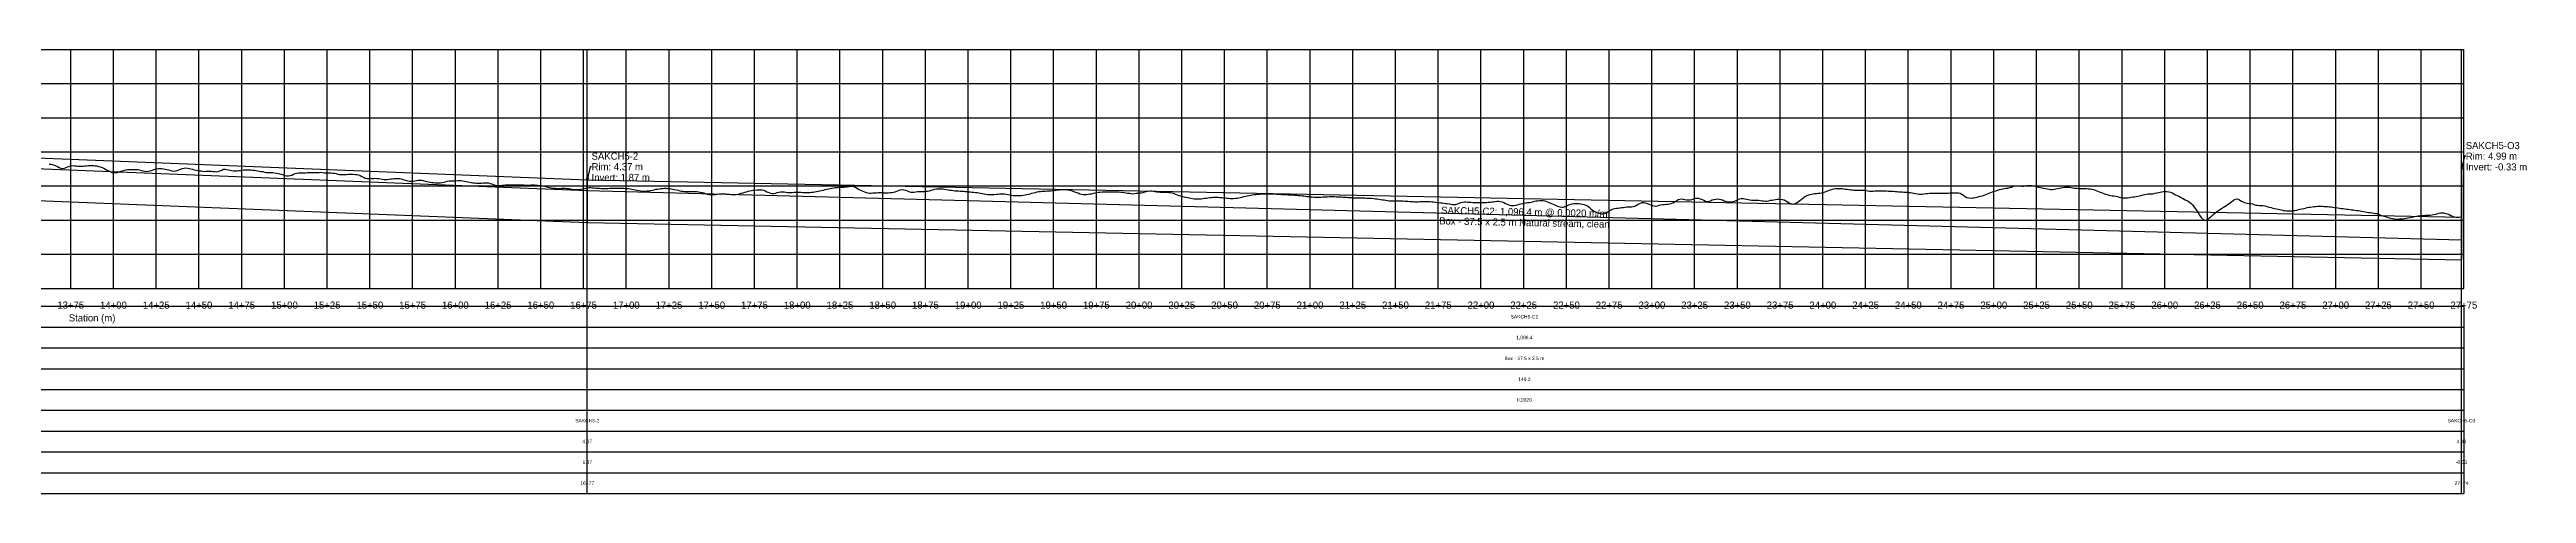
# Model space of a CAD drawing. Extents: x -64 to 2812, y -140 to 127.
# Drawn here: x 1363 to 2812, y -140 to 120 of the extents above; entities that cross this region are included whole.
import ezdxf
from ezdxf.enums import TextEntityAlignment as Align

# ---------------------------------------------------------------- set-up
doc = ezdxf.new("R2010")
doc.units = 0
for name, color, linetype in [('Annotation', 7, 'Continuous'), ('Annotation_Table', 254, 'Continuous'), ('Crown', 7, 'Continuous'), ('Grid', 254, 'Continuous'), ('Grid_Text', 7, 'Continuous'), ('Ground_Elevation', 3, 'Continuous'), ('Hydraulic_Grade', 5, 'Continuous'), ('Invert', 7, 'Continuous'), ('Structure', 7, 'Continuous')]:
    doc.layers.add(name, color=color, linetype=linetype)

msp = doc.modelspace()

# ---------------------------------------------------------------- linework, layer by layer
at = {"layer": 'Annotation', "color": 0}
for points in [[(1677.2, 43.7), (1677, 44.6), (1677.8, 44.5)], [(2773.6, 49.9), (2773.4, 50.9), (2774.2, 50.7)]]:
    msp.add_lwpolyline(points, close=True, dxfattribs=at)
for points in [[(1679.7, 51.3), (1678.9, 51.3), (1677.2, 43.7)], [(2776.1, 57.5), (2775.3, 57.5), (2773.6, 49.9)]]:
    msp.add_lwpolyline(points, dxfattribs=at)
at = {"layer": 'Annotation_Table', "color": 254}
for points in [[(1677.2, -140.2), (1677.2, 120)], [(2773.6, -140.2), (2773.6, 120)], [(-25, -30.5), (2774.9, -30.5)], [(-25, -42.7), (2774.9, -42.7)], [(2774.9, -30.5), (2774.9, -140.2)], [(-25, -54.9), (2774.9, -54.9)], [(-25, -67.1), (2774.9, -67.1)], [(-25, -79.2), (2774.9, -79.2)], [(-25, -91.4), (2774.9, -91.4)], [(-25, -103.6), (2774.9, -103.6)], [(-25, -115.8), (2774.9, -115.8)], [(-25, -128), (2774.9, -128)], [(-25, -140.2), (2774.9, -140.2)]]:
    msp.add_lwpolyline(points, dxfattribs=at)
at = {"layer": 'Crown', "color": 0}
for points in [[(0, 110.8), (1677.2, 43.7)], [(1677.2, 43.7), (1677.2, 43.7)], [(1677.2, 43.7), (2773.6, 21.7)], [(2773.6, 21.7), (2773.6, 21.7)]]:
    msp.add_lwpolyline(points, dxfattribs=at)
at = {"layer": 'Grid', "color": 254}
for points in [[(-25, 120), (2775, 120)], [(1375, -20), (1375, 120)], [(1400, -20), (1400, 120)], [(1425, -20), (1425, 120)], [(1450, -20), (1450, 120)], [(1475, -20), (1475, 120)], [(1500, -20), (1500, 120)], [(1525, -20), (1525, 120)], [(1550, -20), (1550, 120)], [(1575, -20), (1575, 120)], [(1600, -20), (1600, 120)], [(1625, -20), (1625, 120)], [(1650, -20), (1650, 120)], [(1675, -20), (1675, 120)], [(1700, -20), (1700, 120)], [(1725, -20), (1725, 120)], [(1750, -20), (1750, 120)], [(1775, -20), (1775, 120)], [(1800, -20), (1800, 120)], [(1825, -20), (1825, 120)], [(1850, -20), (1850, 120)], [(1875, -20), (1875, 120)], [(1900, -20), (1900, 120)], [(1925, -20), (1925, 120)], [(1950, -20), (1950, 120)], [(1975, -20), (1975, 120)], [(2000, -20), (2000, 120)], [(2025, -20), (2025, 120)], [(2050, -20), (2050, 120)], [(2075, -20), (2075, 120)], [(2100, -20), (2100, 120)], [(2125, -20), (2125, 120)], [(2150, -20), (2150, 120)], [(2175, -20), (2175, 120)], [(2200, -20), (2200, 120)], [(2225, -20), (2225, 120)], [(2250, -20), (2250, 120)], [(2275, -20), (2275, 120)], [(2300, -20), (2300, 120)], [(2325, -20), (2325, 120)], [(2350, -20), (2350, 120)], [(2375, -20), (2375, 120)], [(2400, -20), (2400, 120)], [(2425, -20), (2425, 120)], [(2450, -20), (2450, 120)], [(2475, -20), (2475, 120)], [(2500, -20), (2500, 120)], [(2525, -20), (2525, 120)], [(2550, -20), (2550, 120)], [(2575, -20), (2575, 120)], [(2600, -20), (2600, 120)], [(2625, -20), (2625, 120)], [(2650, -20), (2650, 120)], [(2675, -20), (2675, 120)], [(2700, -20), (2700, 120)], [(2725, -20), (2725, 120)], [(2750, -20), (2750, 120)], [(2775, -20), (2775, 120)], [(-25, 100), (2775, 100)], [(-25, 80), (2775, 80)], [(-25, 60), (2775, 60)], [(-25, 40), (2775, 40)], [(-25, 20), (2775, 20)], [(-25, 0), (2775, 0)], [(-25, -20), (2775, -20)]]:
    msp.add_lwpolyline(points, dxfattribs=at)
at = {"layer": 'Ground_Elevation', "color": 3}
msp.add_lwpolyline([(1362.3, 52.8), (1363.3, 52.7), (1364.3, 52.5), (1365.3, 52.2), (1366.3, 51.8), (1367.3, 51.4), (1368.3, 50.9), (1369.3, 50.5), (1370.3, 50.3), (1371.3, 50.4), (1372.3, 50.8), (1373.3, 51.2), (1374.3, 51.6), (1375.3, 51.8), (1376.3, 52), (1377.3, 51.9), (1378.3, 51.8), (1379.3, 51.7), (1380.3, 51.6), (1381.3, 51.6), (1382.3, 51.7), (1383.3, 51.8), (1384.3, 51.9), (1385.3, 52), (1386.3, 52.1), (1387.3, 52.1), (1388.3, 52.1), (1389.3, 51.9), (1390.3, 51.8), (1391.3, 51.5), (1392.3, 51.2), (1393.3, 50.9), (1394.3, 50.4), (1395.3, 49.9), (1396.3, 49.3), (1397.3, 48.8), (1398.3, 48.4), (1399.3, 48), (1400.3, 47.9), (1401.3, 47.9), (1402.3, 48), (1403.3, 48.3), (1404.3, 48.6), (1405.3, 48.9), (1406.3, 49.3), (1407.3, 49.5), (1408.3, 49.6), (1409.3, 49.6), (1410.3, 49.6), (1411.3, 49.6), (1412.3, 49.6), (1413.3, 49.6), (1414.3, 49.6), (1415.3, 49.4), (1416.3, 49.1), (1417.3, 48.8), (1418.3, 48.6), (1419.3, 48.5), (1420.3, 48.6), (1421.3, 48.8), (1422.3, 49.1), (1423.3, 49.4), (1424.3, 49.8), (1425.3, 50.1), (1426.3, 50.2), (1427.3, 50.2), (1428.3, 50.2), (1429.3, 50), (1430.3, 49.9), (1431.3, 49.7), (1432.3, 49.5), (1433.3, 49.1), (1434.3, 48.8), (1435.3, 48.7), (1436.3, 48.8), (1437.3, 49.1), (1438.3, 49.5), (1439.3, 49.8), (1440.3, 50.2), (1441.3, 50.5), (1442.3, 50.6), (1443.3, 50.5), (1444.3, 50.3), (1445.3, 50.1), (1446.3, 49.8), (1447.3, 49.5), (1448.3, 49.3), (1449.3, 49.1), (1450.3, 48.9), (1451.3, 48.8), (1452.3, 48.6), (1453.3, 48.5), (1454.3, 48.6), (1455.3, 48.6), (1456.3, 48.7), (1457.3, 48.6), (1458.3, 48.5), (1459.3, 48.4), (1460.3, 48.3), (1461.3, 48.4), (1462.3, 48.8), (1463.3, 49.3), (1464.3, 49.8), (1465.3, 49.9), (1466.3, 49.7), (1467.3, 49.5), (1468.3, 49.2), (1469.3, 49), (1470.3, 48.9), (1471.3, 48.8), (1472.3, 48.9), (1473.3, 49), (1474.3, 49.1), (1475.3, 49.3), (1476.3, 49.4), (1477.3, 49.5), (1478.3, 49.5), (1479.3, 49.5), (1480.3, 49.4), (1481.3, 49.3), (1482.3, 49.2), (1483.3, 49), (1484.3, 48.8), (1485.3, 48.7), (1486.3, 48.5), (1487.3, 48.4), (1488.3, 48.1), (1489.3, 48), (1490.3, 47.9), (1491.3, 48), (1492.3, 48), (1493.3, 47.9), (1494.3, 47.7), (1495.3, 47.5), (1496.3, 47.3), (1497.3, 47.1), (1498.3, 46.9), (1499.3, 46.6), (1500.3, 46.2), (1501.3, 46), (1502.3, 46), (1503.3, 46.1), (1504.3, 46.4), (1505.3, 46.9), (1506.3, 47.3), (1507.3, 47.6), (1508.3, 47.7), (1509.3, 47.7), (1510.3, 47.7), (1511.3, 47.8), (1512.3, 47.8), (1513.3, 47.9), (1514.3, 47.9), (1515.3, 47.9), (1516.3, 47.9), (1517.3, 48), (1518.3, 48), (1519.3, 48), (1520.3, 48), (1521.3, 48.1), (1522.3, 48), (1523.3, 47.8), (1524.3, 47.7), (1525.3, 47.8), (1526.3, 47.8), (1527.3, 47.7), (1528.3, 47.6), (1529.3, 47.5), (1530.3, 47.3), (1531.3, 47), (1532.3, 46.8), (1533.3, 46.7), (1534.3, 46.7), (1535.3, 46.7), (1536.3, 46.8), (1537.3, 46.9), (1538.3, 47), (1539.3, 47), (1540.3, 46.9), (1541.3, 46.8), (1542.3, 46.7), (1543.3, 46.5), (1544.3, 46.1), (1545.3, 45.6), (1546.3, 45.1), (1547.3, 44.6), (1548.3, 44.4), (1549.3, 44.3), (1550.3, 44.3), (1551.3, 44.3), (1552.3, 44.4), (1553.3, 44.5), (1554.3, 44.4), (1555.3, 44.3), (1556.3, 44.1), (1557.3, 44), (1558.3, 43.9), (1559.3, 43.9), (1560.3, 43.9), (1561.3, 44), (1562.3, 44.1), (1563.3, 44.2), (1564.3, 44.3), (1565.3, 44.4), (1566.3, 44.4), (1567.3, 44.4), (1568.3, 44.2), (1569.3, 43.9), (1570.3, 43.6), (1571.3, 43.3), (1572.3, 43), (1573.3, 42.9), (1574.3, 42.8), (1575.3, 42.8), (1576.3, 43), (1577.3, 43.2), (1578.3, 43.5), (1579.3, 43.5), (1580.3, 43.4), (1581.3, 43.2), (1582.3, 42.9), (1583.3, 42.6), (1584.3, 42.4), (1585.3, 42.2), (1586.3, 42.1), (1587.3, 42), (1588.3, 41.9), (1589.3, 41.8), (1590.3, 41.8), (1591.3, 41.9), (1592.3, 42.1), (1593.3, 42.3), (1594.3, 42.5), (1595.3, 42.8), (1596.3, 43), (1597.3, 43.1), (1598.3, 43.1), (1599.3, 43.1), (1600.3, 43.1), (1601.3, 43.2), (1602.3, 43.2), (1603.3, 43.2), (1604.3, 43), (1605.3, 42.9), (1606.3, 42.7), (1607.3, 42.4), (1608.3, 42.2), (1609.3, 42.1), (1610.3, 41.9), (1611.3, 41.8), (1612.3, 41.7), (1613.3, 41.7), (1614.3, 41.6), (1615.3, 41.7), (1616.3, 41.8), (1617.3, 41.9), (1618.3, 41.9), (1619.3, 41.8), (1620.3, 41.5), (1621.3, 41.2), (1622.3, 40.8), (1623.3, 40.5), (1624.3, 40.3), (1625.3, 40.3), (1626.3, 40.3), (1627.3, 40.4), (1628.3, 40.5), (1629.3, 40.7), (1630.3, 40.7), (1631.3, 40.7), (1632.3, 40.7), (1633.3, 40.6), (1634.3, 40.6), (1635.3, 40.7), (1636.3, 40.7), (1637.3, 40.7), (1638.3, 40.7), (1639.3, 40.6), (1640.3, 40.6), (1641.3, 40.5), (1642.3, 40.5), (1643.3, 40.5), (1644.3, 40.6), (1645.3, 40.6), (1646.3, 40.6), (1647.3, 40.5), (1648.3, 40.5), (1649.3, 40.3), (1650.3, 40.2), (1651.3, 40), (1652.3, 39.8), (1653.3, 39.6), (1654.3, 39.3), (1655.3, 39.1), (1656.3, 38.9), (1657.3, 38.8), (1658.3, 38.7), (1659.3, 38.6), (1660.3, 38.6), (1661.3, 38.6), (1662.3, 38.7), (1663.3, 38.7), (1664.3, 38.7), (1665.3, 38.6), (1666.3, 38.5), (1667.3, 38.3), (1668.3, 38.1), (1669.3, 38), (1670.3, 37.9), (1671.3, 37.9), (1672.3, 38), (1673.3, 38.1), (1674.3, 38.3), (1675.3, 38.6), (1676.3, 38.8), (1677.2, 39), (1678.3, 39.1), (1679.3, 39.1), (1680.3, 39), (1681.3, 39), (1682.3, 38.8), (1683.3, 38.7), (1684.3, 38.7), (1685.3, 38.6), (1686.3, 38.6), (1687.3, 38.6), (1688.3, 38.6), (1689.3, 38.6), (1690.3, 38.7), (1691.3, 38.7), (1692.3, 38.7), (1693.3, 38.7), (1694.3, 38.7), (1695.3, 38.7), (1696.3, 38.7), (1697.3, 38.7), (1698.3, 38.7), (1699.3, 38.6), (1700.3, 38.6), (1701.3, 38.5), (1702.3, 38.4), (1703.3, 38.2), (1704.3, 38), (1705.3, 37.8), (1706.3, 37.6), (1707.3, 37.4), (1708.3, 37.2), (1709.3, 37), (1710.3, 37), (1711.3, 37), (1712.3, 37.1), (1713.3, 37.2), (1714.3, 37.4), (1715.3, 37.6), (1716.3, 37.8), (1717.3, 38.1), (1718.3, 38.2), (1719.3, 38.4), (1720.3, 38.5), (1721.3, 38.6), (1722.3, 38.7), (1723.3, 38.7), (1724.3, 38.6), (1725.3, 38.5), (1726.3, 38.3), (1727.3, 38.1), (1728.3, 37.9), (1729.3, 37.7), (1730.3, 37.5), (1731.3, 37.2), (1732.3, 37), (1733.3, 36.9), (1734.3, 36.8), (1735.3, 36.8), (1736.3, 36.8), (1737.3, 36.8), (1738.3, 36.8), (1739.3, 36.8), (1740.3, 36.8), (1741.3, 36.8), (1742.3, 36.6), (1743.3, 36.4), (1744.3, 36.2), (1745.3, 35.9), (1746.3, 35.6), (1747.3, 35.3), (1748.3, 35.1), (1749.3, 35), (1750.3, 35), (1751.3, 35), (1752.3, 35.1), (1753.3, 35.2), (1754.3, 35.4), (1755.3, 35.5), (1756.3, 35.5), (1757.3, 35.5), (1758.3, 35.4), (1759.3, 35.3), (1760.3, 35.2), (1761.3, 35), (1762.3, 35), (1763.3, 34.9), (1764.3, 35), (1765.3, 35.2), (1766.3, 35.4), (1767.3, 35.7), (1768.3, 36), (1769.3, 36.3), (1770.3, 36.6), (1771.3, 36.9), (1772.3, 37.1), (1773.3, 37.3), (1774.3, 37.5), (1775.3, 37.6), (1776.3, 37.7), (1777.3, 37.8), (1778.3, 37.8), (1779.3, 37.7), (1780.3, 37.5), (1781.3, 37.1), (1782.3, 36.6), (1783.3, 36.2), (1784.3, 35.8), (1785.3, 35.6), (1786.3, 35.6), (1787.3, 35.8), (1788.3, 36.1), (1789.3, 36.4), (1790.3, 36.6), (1791.3, 36.6), (1792.3, 36.6), (1793.3, 36.4), (1794.3, 36.2), (1795.3, 36.1), (1796.3, 36.1), (1797.3, 36.2), (1798.3, 36.3), (1799.3, 36.3), (1800.3, 36.4), (1801.3, 36.4), (1802.3, 36.3), (1803.3, 36.2), (1804.3, 36.2), (1805.3, 36.2), (1806.3, 36.2), (1807.3, 36.2), (1808.3, 36.3), (1809.3, 36.4), (1810.3, 36.5), (1811.3, 36.7), (1812.3, 36.9), (1813.3, 37.1), (1814.3, 37.3), (1815.3, 37.6), (1816.3, 37.9), (1817.3, 38.1), (1818.3, 38.4), (1819.3, 38.6), (1820.3, 38.8), (1821.3, 39), (1822.3, 39.1), (1823.3, 39.2), (1824.3, 39.3), (1825.3, 39.3), (1826.3, 39.4), (1827.3, 39.4), (1828.3, 39.5), (1829.3, 39.6), (1830.3, 39.7), (1831.3, 39.8), (1832.3, 39.9), (1833.3, 39.7), (1834.3, 39.2), (1835.3, 38.6), (1836.3, 38), (1837.3, 37.5), (1838.3, 36.9), (1839.3, 36.5), (1840.3, 36.1), (1841.3, 35.9), (1842.3, 35.8), (1843.3, 35.8), (1844.3, 35.9), (1845.3, 35.9), (1846.3, 36), (1847.3, 36.1), (1848.3, 36.1), (1849.3, 36.1), (1850.3, 36), (1851.3, 36), (1852.3, 36), (1853.3, 36), (1854.3, 36.1), (1855.3, 36.2), (1856.3, 36.4), (1857.3, 36.6), (1858.3, 36.9), (1859.3, 37.3), (1860.3, 37.7), (1861.3, 38), (1862.3, 37.8), (1863.3, 37.5), (1864.3, 37.1), (1865.3, 36.7), (1866.3, 36.4), (1867.3, 36.3), (1868.3, 36.4), (1869.3, 36.6), (1870.3, 36.7), (1871.3, 36.7), (1872.3, 36.7), (1873.3, 36.7), (1874.3, 36.8), (1875.3, 36.9), (1876.3, 37), (1877.3, 37.2), (1878.3, 37.5), (1879.3, 37.8), (1880.3, 38.1), (1881.3, 38.3), (1882.3, 38.4), (1883.3, 38.4), (1884.3, 38.4), (1885.3, 38.3), (1886.3, 38.1), (1887.3, 37.9), (1888.3, 37.7), (1889.3, 37.6), (1890.3, 37.5), (1891.3, 37.3), (1892.3, 37.2), (1893.3, 37.2), (1894.3, 37.1), (1895.3, 37), (1896.3, 37), (1897.3, 36.9), (1898.3, 36.8), (1899.3, 36.7), (1900.3, 36.6), (1901.3, 36.5), (1902.3, 36.4), (1903.3, 36.3), (1904.3, 36.2), (1905.3, 36.2), (1906.3, 35.9), (1907.3, 35.7), (1908.3, 35.6), (1909.3, 35.4), (1910.3, 35.2), (1911.3, 35.1), (1912.3, 35), (1913.3, 35), (1914.3, 35), (1915.3, 35.1), (1916.3, 35.2), (1917.3, 35.3), (1918.3, 35.4), (1919.3, 35.5), (1920.3, 35.5), (1921.3, 35.4), (1922.3, 35.3), (1923.3, 35.1), (1924.3, 34.9), (1925.3, 34.7), (1926.3, 34.5), (1927.3, 34.4), (1928.3, 34.4), (1929.3, 34.4), (1930.3, 34.4), (1931.3, 34.5), (1932.3, 34.6), (1933.3, 34.8), (1934.3, 35), (1935.3, 35.2), (1936.3, 35.4), (1937.3, 35.7), (1938.3, 36), (1939.3, 36.2), (1940.3, 36.5), (1941.3, 36.7), (1942.3, 36.8), (1943.3, 36.9), (1944.3, 37), (1945.3, 37), (1946.3, 37.1), (1947.3, 37.1), (1948.3, 37.2), (1949.3, 37.3), (1950.3, 37.4), (1951.3, 37.5), (1952.3, 37.7), (1953.3, 37.8), (1954.3, 37.9), (1955.3, 38), (1956.3, 38), (1957.3, 38), (1958.3, 37.8), (1959.3, 37.6), (1960.3, 37.3), (1961.3, 37), (1962.3, 36.6), (1963.3, 36.2), (1964.3, 35.9), (1965.3, 35.5), (1966.3, 35.3), (1967.3, 35.1), (1968.3, 35.1), (1969.3, 35.1), (1970.3, 35.2), (1971.3, 35.4), (1972.3, 35.5), (1973.3, 35.8), (1974.3, 36), (1975.3, 36.2), (1976.3, 36.3), (1977.3, 36.4), (1978.3, 36.5), (1979.3, 36.5), (1980.3, 36.6), (1981.3, 36.6), (1982.3, 36.6), (1983.3, 36.6), (1984.3, 36.6), (1985.3, 36.6), (1986.3, 36.5), (1987.3, 36.5), (1988.3, 36.5), (1989.3, 36.4), (1990.3, 36.3), (1991.3, 36.2), (1992.3, 36), (1993.3, 35.8), (1994.3, 35.7), (1995.3, 35.6), (1996.3, 35.5), (1997.3, 35.6), (1998.3, 35.7), (1999.3, 35.8), (2000.3, 35.9), (2001.3, 36), (2002.3, 36.2), (2003.3, 36.5), (2004.3, 36.8), (2005.3, 37), (2006.3, 37.1), (2007.3, 37.1), (2008.3, 37), (2009.3, 36.8), (2010.3, 36.6), (2011.3, 36.5), (2012.3, 36.3), (2013.3, 36.3), (2014.3, 36.3), (2015.3, 36.3), (2016.3, 36.3), (2017.3, 36.2), (2018.3, 36.1), (2019.3, 35.9), (2020.3, 35.6), (2021.3, 35.2), (2022.3, 34.9), (2023.3, 34.5), (2024.3, 34.2), (2025.3, 33.9), (2026.3, 33.6), (2027.3, 33.4), (2028.3, 33.2), (2029.3, 33), (2030.3, 32.8), (2031.3, 32.6), (2032.3, 32.5), (2033.3, 32.4), (2034.3, 32.4), (2035.3, 32.4), (2036.3, 32.5), (2037.3, 32.6), (2038.3, 32.8), (2039.3, 32.9), (2040.3, 33.1), (2041.3, 33.2), (2042.3, 33.3), (2043.3, 33.4), (2044.3, 33.4), (2045.3, 33.4), (2046.3, 33.4), (2047.3, 33.3), (2048.3, 33.2), (2049.3, 33.1), (2050.3, 33), (2051.3, 32.9), (2052.3, 32.8), (2053.3, 32.7), (2054.3, 32.7), (2055.3, 32.7), (2056.3, 32.8), (2057.3, 32.9), (2058.3, 33.1), (2059.3, 33.3), (2060.3, 33.5), (2061.3, 33.8), (2062.3, 34), (2063.3, 34.3), (2064.3, 34.5), (2065.3, 34.7), (2066.3, 34.8), (2067.3, 35), (2068.3, 35.1), (2069.3, 35.2), (2070.3, 35.3), (2071.3, 35.4), (2072.3, 35.4), (2073.3, 35.5), (2074.3, 35.5), (2075.3, 35.5), (2076.3, 35.5), (2077.3, 35.5), (2078.3, 35.5), (2079.3, 35.4), (2080.3, 35.3), (2081.3, 35.3), (2082.3, 35.2), (2083.3, 35.1), (2084.3, 35.1), (2085.3, 35), (2086.3, 35), (2087.3, 34.9), (2088.3, 34.9), (2089.3, 34.8), (2090.3, 34.8), (2091.3, 34.7), (2092.3, 34.6), (2093.3, 34.5), (2094.3, 34.4), (2095.3, 34.3), (2096.3, 34.2), (2097.3, 34), (2098.3, 33.9), (2099.3, 33.8), (2100.3, 33.7), (2101.3, 33.6), (2102.3, 33.5), (2103.3, 33.5), (2104.3, 33.5), (2105.3, 33.5), (2106.3, 33.5), (2107.3, 33.6), (2108.3, 33.6), (2109.3, 33.7), (2110.3, 33.7), (2111.3, 33.8), (2112.3, 33.8), (2113.3, 33.8), (2114.3, 33.8), (2115.3, 33.7), (2116.3, 33.7), (2117.3, 33.6), (2118.3, 33.6), (2119.3, 33.5), (2120.3, 33.4), (2121.3, 33.4), (2122.3, 33.3), (2123.3, 33.3), (2124.3, 33.2), (2125.3, 33.1), (2126.3, 33.1), (2127.3, 33.1), (2128.3, 33), (2129.3, 33), (2130.3, 33), (2131.3, 33), (2132.3, 33), (2133.3, 32.9), (2134.3, 32.9), (2135.3, 32.8), (2136.3, 32.8), (2137.3, 32.6), (2138.3, 32.5), (2139.3, 32.4), (2140.3, 32.2), (2141.3, 32.1), (2142.3, 31.9), (2143.3, 31.8), (2144.3, 31.6), (2145.3, 31.5), (2146.3, 31.4), (2147.3, 31.4), (2148.3, 31.3), (2149.3, 31.3), (2150.3, 31.3), (2151.3, 31.3), (2152.3, 31.3), (2153.3, 31.3), (2154.3, 31.3), (2155.3, 31.2), (2156.3, 31.2), (2157.3, 31.1), (2158.3, 31), (2159.3, 30.9), (2160.3, 30.9), (2161.3, 30.8), (2162.3, 30.8), (2163.3, 30.8), (2164.3, 30.9), (2165.3, 30.9), (2166.3, 31), (2167.3, 31), (2168.3, 31), (2169.3, 31), (2170.3, 30.9), (2171.3, 30.8), (2172.3, 30.7), (2173.3, 30.6), (2174.3, 30.4), (2175.3, 30.4), (2176.3, 30.2), (2177.3, 30.1), (2178.3, 30), (2179.3, 29.8), (2180.3, 29.7), (2181.3, 29.5), (2182.3, 29.3), (2183.3, 29.2), (2184.3, 29.1), (2185.3, 29.2), (2186.3, 29.5), (2187.3, 29.9), (2188.3, 30.3), (2189.3, 30.6), (2190.3, 30.8), (2191.3, 30.8), (2192.3, 30.6), (2193.3, 30.5), (2194.3, 30.5), (2195.3, 30.4), (2196.3, 30.4), (2197.3, 30.4), (2198.3, 30.4), (2199.3, 30.4), (2200.3, 30.4), (2201.3, 30.4), (2202.3, 30.4), (2203.3, 30.4), (2204.3, 30.5), (2205.3, 30.6), (2206.3, 30.7), (2207.3, 30.8), (2208.3, 31), (2209.3, 31.1), (2210.3, 31.1), (2211.3, 31), (2212.3, 30.7), (2213.3, 30.3), (2214.3, 29.8), (2215.3, 29.3), (2216.3, 28.9), (2217.3, 28.6), (2218.3, 28.5), (2219.3, 28.5), (2220.3, 28.7), (2221.3, 29), (2222.3, 29.3), (2223.3, 29.5), (2224.3, 29.8), (2225.3, 30), (2226.3, 30.1), (2227.3, 30.3), (2228.3, 30.4), (2229.3, 30.6), (2230.3, 30.8), (2231.3, 31.1), (2232.3, 31.3), (2233.3, 31.4), (2234.3, 31.5), (2235.3, 31.5), (2236.3, 31.5), (2237.3, 31.3), (2238.3, 31), (2239.3, 30.6), (2240.3, 30.2), (2241.3, 29.7), (2242.3, 29.3), (2243.3, 28.9), (2244.3, 28.4), (2245.3, 28), (2246.3, 27.7), (2247.3, 27.6), (2248.3, 27.6), (2249.3, 27.9), (2250.3, 28.4), (2251.3, 28.9), (2252.3, 29.4), (2253.3, 29.6), (2254.3, 29.8), (2255.3, 29.8), (2256.3, 29.8), (2257.3, 29.7), (2258.3, 29.6), (2259.3, 29.4), (2260.3, 29.2), (2261.3, 28.8), (2262.3, 28.3), (2263.3, 27.5), (2264.3, 26.7), (2265.3, 25.9), (2266.3, 25.2), (2267.3, 24.7), (2268.3, 24.3), (2269.3, 24), (2270.3, 23.7), (2271.3, 23.6), (2272.3, 23.8), (2273.3, 24.2), (2274.3, 24.9), (2275.3, 25.6), (2276.3, 26.2), (2277.3, 26.6), (2278.3, 26.9), (2279.3, 27.1), (2280.3, 27.1), (2281.3, 27.2), (2282.3, 27.3), (2283.3, 27.4), (2284.3, 27.6), (2285.3, 27.7), (2286.3, 27.7), (2287.3, 27.7), (2288.3, 27.7), (2289.3, 27.9), (2290.3, 28.3), (2291.3, 28.9), (2292.3, 29.5), (2293.3, 30), (2294.3, 30.3), (2295.3, 30.3), (2296.3, 30.1), (2297.3, 29.7), (2298.3, 29.3), (2299.3, 28.9), (2300.3, 28.6), (2301.3, 28.3), (2302.3, 28.2), (2303.3, 28.4), (2304.3, 28.7), (2305.3, 29), (2306.3, 29.1), (2307.3, 29.2), (2308.3, 29.3), (2309.3, 29.3), (2310.3, 29.5), (2311.3, 29.7), (2312.3, 30.1), (2313.3, 30.7), (2314.3, 31.4), (2315.3, 32), (2316.3, 32.3), (2317.3, 32.4), (2318.3, 32.3), (2319.3, 32.1), (2320.3, 31.9), (2321.3, 31.8), (2322.3, 31.8), (2323.3, 32.1), (2324.3, 32.4), (2325.3, 32.8), (2326.3, 32.9), (2327.3, 32.8), (2328.3, 32.5), (2329.3, 32), (2330.3, 31.6), (2331.3, 31.2), (2332.3, 31), (2333.3, 31), (2334.3, 31.3), (2335.3, 31.8), (2336.3, 32.1), (2337.3, 32.3), (2338.3, 32.4), (2339.3, 32.2), (2340.3, 32), (2341.3, 31.8), (2342.3, 31.4), (2343.3, 31.1), (2344.3, 30.8), (2345.3, 30.7), (2346.3, 30.7), (2347.3, 30.9), (2348.3, 31.1), (2349.3, 31.5), (2350.3, 32), (2351.3, 32.4), (2352.3, 32.6), (2353.3, 32.6), (2354.3, 32.5), (2355.3, 32.3), (2356.3, 32), (2357.3, 31.8), (2358.3, 31.6), (2359.3, 31.6), (2360.3, 31.6), (2361.3, 31.6), (2362.3, 31.6), (2363.3, 31.5), (2364.3, 31.4), (2365.3, 31.3), (2366.3, 31.2), (2367.3, 31.2), (2368.3, 31.4), (2369.3, 31.6), (2370.3, 31.7), (2371.3, 31.8), (2372.3, 32), (2373.3, 32.2), (2374.3, 32.3), (2375.3, 32.3), (2376.3, 32.1), (2377.3, 31.8), (2378.3, 31.3), (2379.3, 30.7), (2380.3, 30.1), (2381.3, 29.6), (2382.3, 29.4), (2383.3, 29.5), (2384.3, 30), (2385.3, 30.7), (2386.3, 31.4), (2387.3, 32.1), (2388.3, 32.9), (2389.3, 33.6), (2390.3, 34.3), (2391.3, 34.7), (2392.3, 35.1), (2393.3, 35.3), (2394.3, 35.5), (2395.3, 35.6), (2396.3, 35.6), (2397.3, 35.7), (2398.3, 35.8), (2399.3, 36), (2400.3, 36.2), (2401.3, 36.5), (2402.3, 36.9), (2403.3, 37.3), (2404.3, 37.7), (2405.3, 38), (2406.3, 38.3), (2407.3, 38.5), (2408.3, 38.5), (2409.3, 38.6), (2410.3, 38.5), (2411.3, 38.5), (2412.3, 38.4), (2413.3, 38.2), (2414.3, 38.1), (2415.3, 38), (2416.3, 37.8), (2417.3, 37.7), (2418.3, 37.6), (2419.3, 37.6), (2420.3, 37.6), (2421.3, 37.6), (2422.3, 37.6), (2423.3, 37.6), (2424.3, 37.5), (2425.3, 37.3), (2426.3, 37.1), (2427.3, 37), (2428.3, 36.9), (2429.3, 37), (2430.3, 37.1), (2431.3, 37.1), (2432.3, 37.1), (2433.3, 37.2), (2434.3, 37.2), (2435.3, 37.1), (2436.3, 37.1), (2437.3, 37.1), (2438.3, 37), (2439.3, 37), (2440.3, 36.9), (2441.3, 36.9), (2442.3, 36.8), (2443.3, 36.7), (2444.3, 36.6), (2445.3, 36.6), (2446.3, 36.5), (2447.3, 36.4), (2448.3, 36.4), (2449.3, 36.3), (2450.3, 36.2), (2451.3, 36.1), (2452.3, 36), (2453.3, 35.8), (2454.3, 35.6), (2455.3, 35.4), (2456.3, 35.2), (2457.3, 35.2), (2458.3, 35.3), (2459.3, 35.5), (2460.3, 35.6), (2461.3, 35.6), (2462.3, 35.7), (2463.3, 35.7), (2464.3, 35.7), (2465.3, 35.7), (2466.3, 35.7), (2467.3, 35.7), (2468.3, 35.8), (2469.3, 35.8), (2470.3, 35.8), (2471.3, 35.8), (2472.3, 35.8), (2473.3, 35.8), (2474.3, 35.9), (2475.3, 35.9), (2476.3, 35.9), (2477.3, 35.9), (2478.3, 35.9), (2479.3, 35.9), (2480.3, 35.7), (2481.3, 35.3), (2482.3, 34.6), (2483.3, 33.9), (2484.3, 33.3), (2485.3, 33), (2486.3, 32.9), (2487.3, 33), (2488.3, 33.1), (2489.3, 33.3), (2490.3, 33.5), (2491.3, 33.8), (2492.3, 34), (2493.3, 34.3), (2494.3, 34.7), (2495.3, 35), (2496.3, 35.4), (2497.3, 35.7), (2498.3, 36.1), (2499.3, 36.5), (2500.3, 36.9), (2501.3, 37.2), (2502.3, 37.6), (2503.3, 37.9), (2504.3, 38.2), (2505.3, 38.4), (2506.3, 38.6), (2507.3, 38.7), (2508.3, 38.8), (2509.3, 39.1), (2510.3, 39.4), (2511.3, 39.8), (2512.3, 40), (2513.3, 40.1), (2514.3, 40.1), (2515.3, 40), (2516.3, 39.9), (2517.3, 39.9), (2518.3, 40.1), (2519.3, 40.2), (2520.3, 40.3), (2521.3, 40.3), (2522.3, 40.2), (2523.3, 40.1), (2524.3, 39.9), (2525.3, 39.6), (2526.3, 39.4), (2527.3, 39.2), (2528.3, 39), (2529.3, 38.7), (2530.3, 38.5), (2531.3, 38.3), (2532.3, 38.1), (2533.3, 38), (2534.3, 38), (2535.3, 38.1), (2536.3, 38.3), (2537.3, 38.5), (2538.3, 38.7), (2539.3, 39), (2540.3, 39.1), (2541.3, 39.3), (2542.3, 39.4), (2543.3, 39.4), (2544.3, 39.3), (2545.3, 39.2), (2546.3, 39), (2547.3, 38.8), (2548.3, 38.7), (2549.3, 38.6), (2550.3, 38.6), (2551.3, 38.6), (2552.3, 38.5), (2553.3, 38.5), (2554.3, 38.5), (2555.3, 38.4), (2556.3, 38.3), (2557.3, 38.1), (2558.3, 37.9), (2559.3, 37.6), (2560.3, 37.2), (2561.3, 36.8), (2562.3, 36.4), (2563.3, 36), (2564.3, 35.6), (2565.3, 35.3), (2566.3, 35), (2567.3, 34.7), (2568.3, 34.5), (2569.3, 34.3), (2570.3, 34.3), (2571.3, 34.1), (2572.3, 33.8), (2573.3, 33.5), (2574.3, 33.3), (2575.3, 33.1), (2576.3, 33.1), (2577.3, 33.1), (2578.3, 33.1), (2579.3, 33.3), (2580.3, 33.5), (2581.3, 33.6), (2582.3, 33.7), (2583.3, 33.8), (2584.3, 34), (2585.3, 34.2), (2586.3, 34.5), (2587.3, 34.8), (2588.3, 35), (2589.3, 35.3), (2590.3, 35.4), (2591.3, 35.5), (2592.3, 35.5), (2593.3, 35.5), (2594.3, 35.7), (2595.3, 35.9), (2596.3, 36.2), (2597.3, 36.4), (2598.3, 36.6), (2599.3, 36.8), (2600.3, 36.8), (2601.3, 36.8), (2602.3, 36.6), (2603.3, 36.3), (2604.3, 35.9), (2605.3, 35.4), (2606.3, 34.9), (2607.3, 34.5), (2608.3, 34.1), (2609.3, 33.5), (2610.3, 32.9), (2611.3, 32.2), (2612.3, 31.7), (2613.3, 31.3), (2614.3, 30.8), (2615.3, 30), (2616.3, 28.9), (2617.3, 27.6), (2618.3, 26.1), (2619.3, 24.6), (2620.3, 23), (2621.3, 21.6), (2622.3, 20.5), (2623.3, 19.9), (2624.3, 20), (2625.3, 20.7), (2626.3, 21.5), (2627.3, 22.4), (2628.3, 23.3), (2629.3, 24.1), (2630.3, 24.8), (2631.3, 25.5), (2632.3, 26.2), (2633.3, 26.9), (2634.3, 27.5), (2635.3, 28.2), (2636.3, 28.8), (2637.3, 29.5), (2638.3, 30.2), (2639.3, 31), (2640.3, 31.7), (2641.3, 32.2), (2642.3, 32.5), (2643.3, 32.1), (2644.3, 31.5), (2645.3, 31), (2646.3, 30.6), (2647.3, 30.2), (2648.3, 30), (2649.3, 29.8), (2650.3, 29.7), (2651.3, 29.5), (2652.3, 29.2), (2653.3, 28.8), (2654.3, 28.7), (2655.3, 28.6), (2656.3, 28.6), (2657.3, 28.5), (2658.3, 28.3), (2659.3, 28.1), (2660.3, 27.8), (2661.3, 27.5), (2662.3, 27.3), (2663.3, 27.1), (2664.3, 26.9), (2665.3, 26.6), (2666.3, 26.4), (2667.3, 26.2), (2668.3, 26), (2669.3, 25.7), (2670.3, 25.6), (2671.3, 25.5), (2672.3, 25.4), (2673.3, 25.4), (2674.3, 25.4), (2675.3, 25.6), (2676.3, 25.7), (2677.3, 25.9), (2678.3, 26.2), (2679.3, 26.4), (2680.3, 26.6), (2681.3, 26.8), (2682.3, 27.1), (2683.3, 27.3), (2684.3, 27.5), (2685.3, 27.6), (2686.3, 27.8), (2687.3, 27.9), (2688.3, 28), (2689.3, 28.1), (2690.3, 28.1), (2691.3, 28.1), (2692.3, 28.1), (2693.3, 28), (2694.3, 27.9), (2695.3, 27.9), (2696.3, 27.8), (2697.3, 27.7), (2698.3, 27.5), (2699.3, 27.4), (2700.3, 27.3), (2701.3, 27.2), (2702.3, 27), (2703.3, 26.9), (2704.3, 26.8), (2705.3, 26.6), (2706.3, 26.5), (2707.3, 26.4), (2708.3, 26.3), (2709.3, 26.1), (2710.3, 26), (2711.3, 25.9), (2712.3, 25.7), (2713.3, 25.6), (2714.3, 25.4), (2715.3, 25.2), (2716.3, 25), (2717.3, 24.9), (2718.3, 24.7), (2719.3, 24.5), (2720.3, 24.4), (2721.3, 24.2), (2722.3, 24.1), (2723.3, 23.9), (2724.3, 23.8), (2725.3, 23.5), (2726.3, 23), (2727.3, 22.6), (2728.3, 22.3), (2729.3, 22), (2730.3, 21.7), (2731.3, 21.4), (2732.3, 21.2), (2733.3, 20.9), (2734.3, 20.7), (2735.3, 20.6), (2736.3, 20.6), (2737.3, 20.7), (2738.3, 20.7), (2739.3, 20.8), (2740.3, 21), (2741.3, 21.2), (2742.3, 21.4), (2743.3, 21.6), (2744.3, 21.8), (2745.3, 21.9), (2746.3, 22.2), (2747.3, 22.3), (2748.3, 22.5), (2749.3, 22.6), (2750.3, 22.7), (2751.3, 22.8), (2752.3, 22.9), (2753.3, 22.9), (2754.3, 22.9), (2755.3, 23), (2756.3, 23.1), (2757.3, 23.2), (2758.3, 23.4), (2759.3, 23.7), (2760.3, 24), (2761.3, 24.2), (2762.3, 24.3), (2763.3, 24.2), (2764.3, 23.9), (2765.3, 23.6), (2766.3, 23.2), (2767.3, 22.7), (2768.3, 22.3), (2769.3, 22), (2770.3, 21.8), (2771.3, 21.7), (2772.3, 21.7), (2773.3, 21.9), (2773.6, 21.9)], dxfattribs=at)
at = {"layer": 'Hydraulic_Grade', "color": 5}
for points in [[(0, 104.4), (1677.2, 37.4)], [(1677.2, 37.4), (1677.2, 37.4)], [(1677.2, 37.4), (2773.6, 8.5)], [(2773.6, 8.5), (2773.6, 8.5), (2773.6, 8.5)]]:
    msp.add_lwpolyline(points, dxfattribs=at)
at = {"layer": 'Invert', "color": 0}
for points in [[(0, 85.8), (1677.2, 18.7)], [(1677.2, 18.7), (1677.2, 18.7)], [(1677.2, 18.7), (2773.6, -3.3)], [(2773.6, -3.3), (2773.6, -3.3)]]:
    msp.add_lwpolyline(points, dxfattribs=at)
at = {"layer": 'Structure', "color": 0}
for points in [[(1677.2, 43.7), (1677.2, 18.7)], [(1677.2, 43.7), (1677.2, 18.7)], [(2773.6, 49.9), (2773.6, -3.3)], [(2773.6, 49.9), (2773.6, -3.3)]]:
    msp.add_lwpolyline(points, dxfattribs=at)

# ---------------------------------------------------------------- texts
at = {"layer": 'Annotation', "color": 0}
for s, height, p in [('SAKCH5-2', 4.17, (1679.7, 57.5)), ('SAKCH5-O3', 4.17, (2776.1, 63.7)), ('Rim: 4.99 m', 4.167, (2776.1, 57.5)), ('Rim: 4.37 m', 4.167, (1679.7, 51.3)), ('Invert: 1.87 m', 4.167, (1679.7, 45)), ('Invert: -0.33 m', 4.167, (2776.1, 51.2))]:
    msp.add_text(s, height=height, dxfattribs=at).set_placement(p, align=Align.MIDDLE_LEFT)
for s, p in [('Box - 37.5 x 2.5 m Natural stream, clean', (2225.4, 18.6)), ('SAKCH5-C2: 1,096.4 m @ 0.0020 m/m', (2225.4, 24.8))]:
    msp.add_text(s, height=4.167, rotation=358.8542, dxfattribs=at).set_placement(p, align=Align.MIDDLE_CENTER)
at = {"layer": 'Annotation_Table', "color": 0}
for s, height, p in [('SAKCH5-C2', 2.08, (2225.4, -36.6)), ('1,096.4', 2.08, (2225.4, -48.8)), ('Box - 37.5 x 2.5 m', 2.083, (2225.4, -61)), ('149.2', 2.08, (2225.4, -73.2)), ('0.0020', 2.08, (2225.4, -85.3)), ('SAKCH5-2', 2.08, (1677.2, -97.5)), ('SAKCH5-O3', 2.08, (2773.6, -97.5)), ('4.37', 2.08, (1677.2, -109.7)), ('4.99', 2.08, (2773.6, -109.7)), ('1.87', 2.08, (1677.2, -121.9)), ('-0.33', 2.08, (2773.6, -121.9)), ('16+77', 2.08, (1677.2, -134.1)), ('27+74', 2.08, (2773.6, -134.1))]:
    msp.add_text(s, height=height, dxfattribs=at).set_placement(p, align=Align.MIDDLE_CENTER)
at = {"layer": 'Grid_Text', "color": 0}
for s, height, p in [('13+75', 4.17, (1375, -27.7)), ('14+00', 4.17, (1400, -27.7)), ('14+25', 4.17, (1425, -27.7)), ('14+50', 4.17, (1450, -27.7)), ('14+75', 4.17, (1475, -27.7)), ('15+00', 4.17, (1500, -27.7)), ('15+25', 4.17, (1525, -27.7)), ('15+50', 4.17, (1550, -27.7)), ('15+75', 4.17, (1575, -27.7)), ('16+00', 4.17, (1600, -27.7)), ('16+25', 4.17, (1625, -27.7)), ('16+50', 4.17, (1650, -27.7)), ('16+75', 4.17, (1675, -27.7)), ('17+00', 4.17, (1700, -27.7)), ('17+25', 4.17, (1725, -27.7)), ('17+50', 4.17, (1750, -27.7)), ('17+75', 4.17, (1775, -27.7)), ('18+00', 4.17, (1800, -27.7)), ('18+25', 4.17, (1825, -27.7)), ('18+50', 4.17, (1850, -27.7)), ('18+75', 4.17, (1875, -27.7)), ('19+00', 4.17, (1900, -27.7)), ('19+25', 4.17, (1925, -27.7)), ('19+50', 4.17, (1950, -27.7)), ('19+75', 4.17, (1975, -27.7)), ('20+00', 4.17, (2000, -27.7)), ('20+25', 4.17, (2025, -27.7)), ('20+50', 4.17, (2050, -27.7)), ('20+75', 4.17, (2075, -27.7)), ('21+00', 4.17, (2100, -27.7)), ('21+25', 4.17, (2125, -27.7)), ('21+50', 4.17, (2150, -27.7)), ('21+75', 4.17, (2175, -27.7)), ('22+00', 4.17, (2200, -27.7)), ('22+25', 4.17, (2225, -27.7)), ('22+50', 4.17, (2250, -27.7)), ('22+75', 4.17, (2275, -27.7)), ('23+00', 4.17, (2300, -27.7)), ('23+25', 4.17, (2325, -27.7)), ('23+50', 4.17, (2350, -27.7)), ('23+75', 4.17, (2375, -27.7)), ('24+00', 4.17, (2400, -27.7)), ('24+25', 4.17, (2425, -27.7)), ('24+50', 4.17, (2450, -27.7)), ('24+75', 4.17, (2475, -27.7)), ('25+00', 4.17, (2500, -27.7)), ('25+25', 4.17, (2525, -27.7)), ('25+50', 4.17, (2550, -27.7)), ('25+75', 4.17, (2575, -27.7)), ('26+00', 4.17, (2600, -27.7)), ('26+25', 4.17, (2625, -27.7)), ('26+50', 4.17, (2650, -27.7)), ('26+75', 4.17, (2675, -27.7)), ('27+00', 4.17, (2700, -27.7)), ('27+25', 4.17, (2725, -27.7)), ('27+50', 4.17, (2750, -27.7)), ('27+75', 4.17, (2775, -27.7)), ('Station (m)', 4.167, (1387.5, -35.2))]:
    msp.add_text(s, height=height, dxfattribs=at).set_placement(p, align=Align.TOP_CENTER)

doc.saveas('drawing.dxf')
